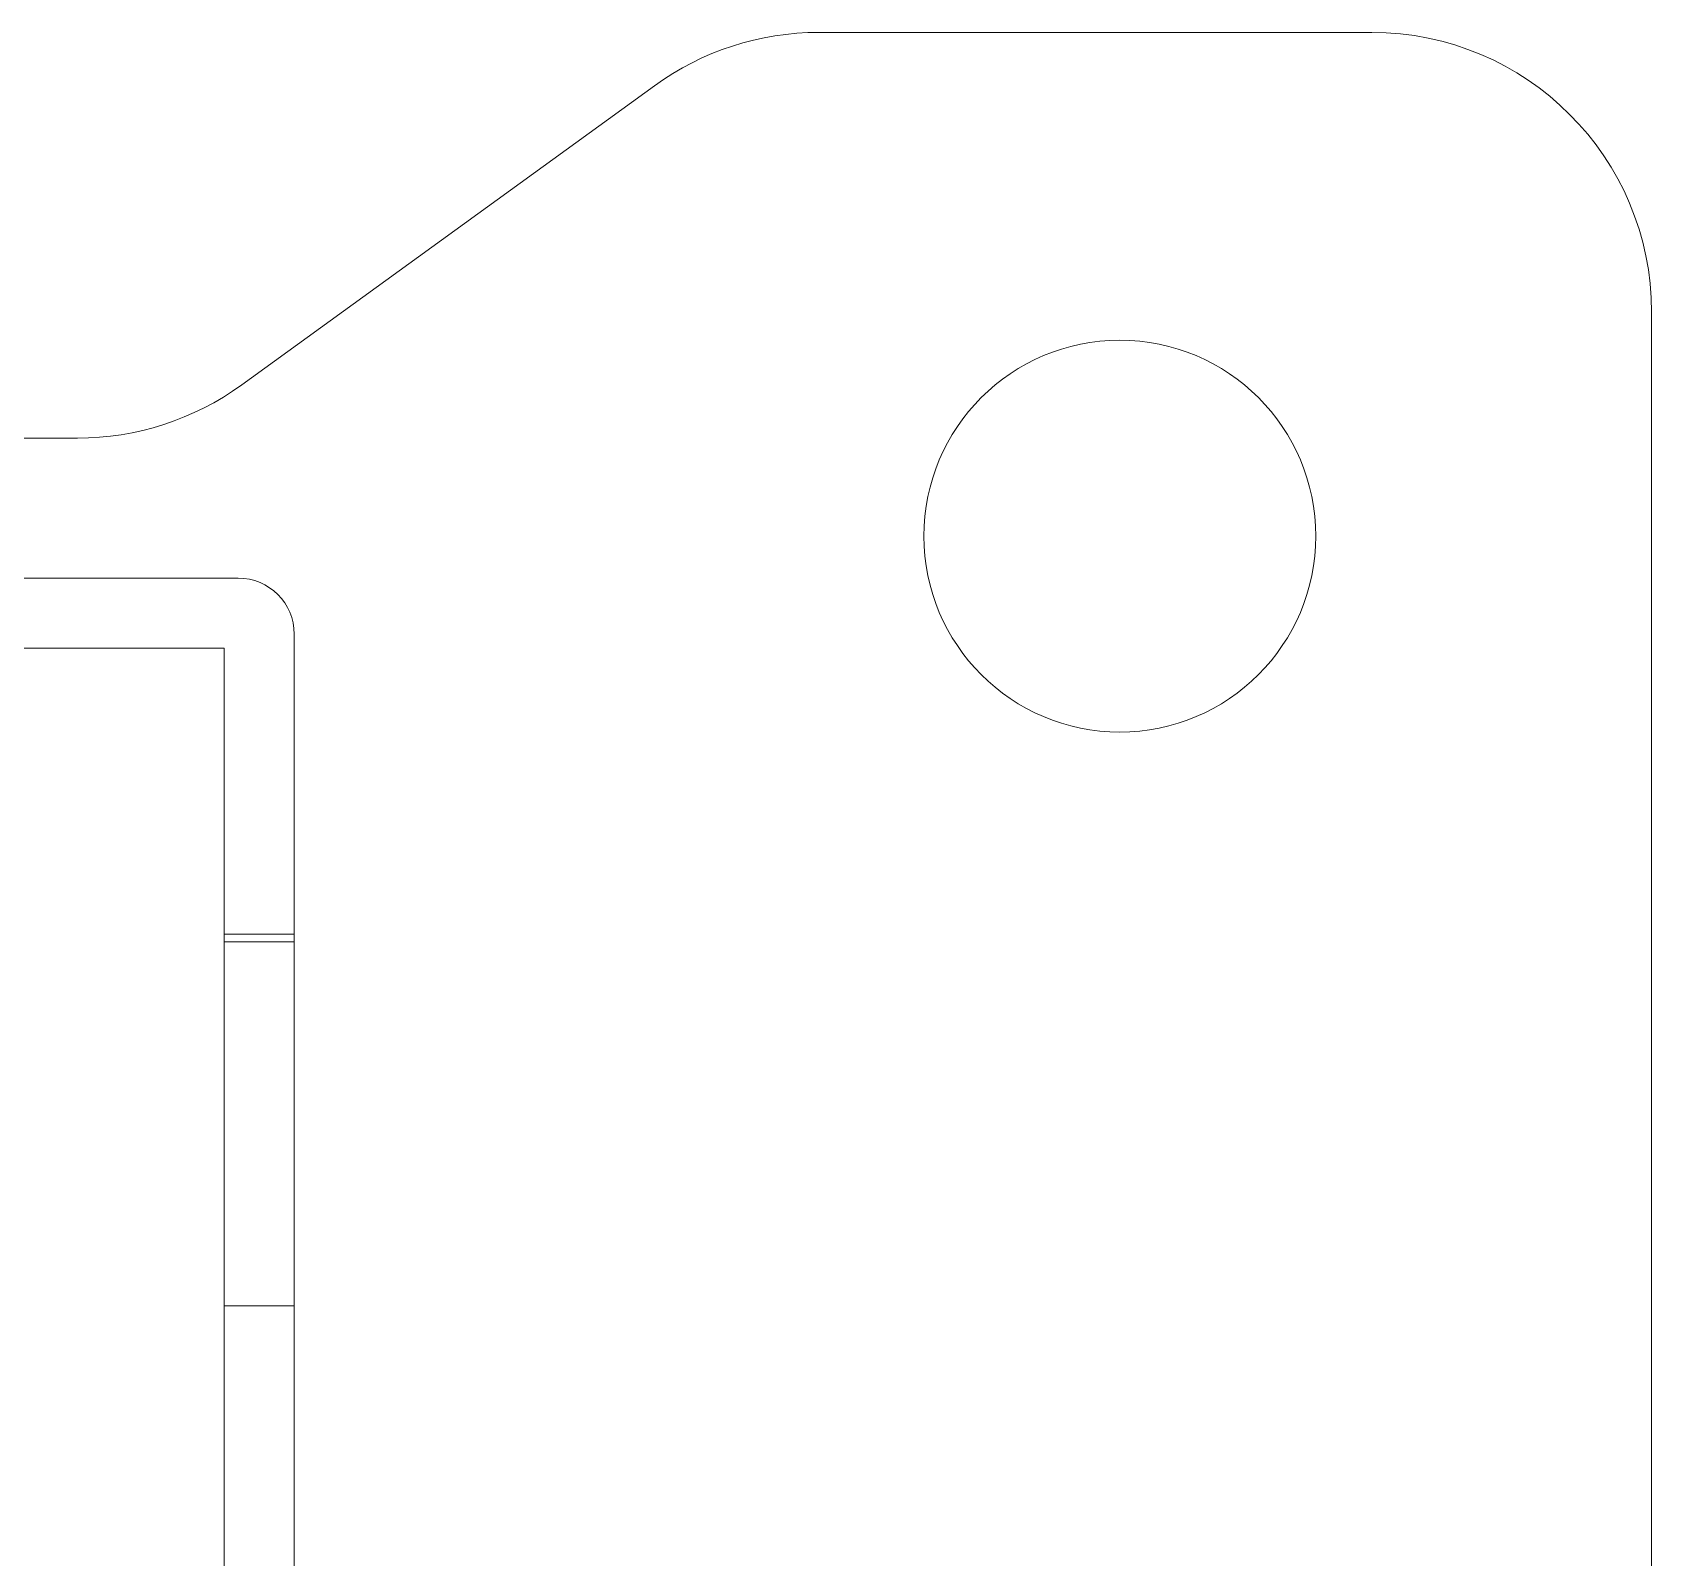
# Model space of a CAD drawing. Header units: millimetres. Extents: x -315 to 932, y -136 to -27.
# Drawn here: x 874.1 to 932, y -81.8 to -27.3 of the extents above; entities that cross this region are included whole.
import ezdxf

# ---------------------------------------------------------------- set-up
doc = ezdxf.new("R2010")
doc.units = ezdxf.units.MM

msp = doc.modelspace()

# ---------------------------------------------------------------- linework, layer by layer
at = {"color": 7, "linetype": 'Continuous', "lineweight": 15}
for p, q in [((921.986, -27.289), (902.23, -27.289)), ((896.36, -29.193), (881.612, -39.885)), ((896.36, -29.193), (881.612, -39.885)), ((896.36, -29.193), (896.36, -29.193)), ((931.986, -126.289), (931.986, -37.289)), ((881.612, -39.885), (881.612, -39.885)), ((875.742, -41.789), (821.23, -41.789)), ((881.489, -46.789), (815.486, -46.789)), ((883.489, -59.511), (883.489, -48.789)), ((880.989, -49.289), (815.989, -49.289)), ((880.986, -114.289), (880.986, -49.289)), ((880.989, -59.511), (880.989, -49.289)), ((880.986, -58.789), (880.986, -60.289)), ((880.986, -59.789), (880.986, -58.789)), ((880.986, -58.789), (880.986, -60.289)), ((880.986, -59.789), (880.986, -58.789)), ((880.986, -58.789), (880.986, -60.289)), ((880.986, -59.789), (880.986, -58.789)), ((880.986, -58.789), (880.986, -60.289)), ((880.986, -59.789), (880.986, -58.789)), ((880.986, -58.789), (880.986, -60.289)), ((880.986, -59.789), (880.986, -58.789)), ((880.986, -58.789), (880.986, -60.289)), ((880.986, -59.789), (880.986, -58.789)), ((880.987, -58.789), (880.987, -60.289)), ((880.987, -59.789), (880.987, -58.789)), ((880.987, -58.789), (880.987, -60.289)), ((880.987, -59.789), (880.987, -58.789)), ((880.987, -58.789), (880.987, -60.289)), ((880.987, -59.789), (880.987, -58.789)), ((880.987, -58.789), (880.987, -60.289)), ((880.987, -59.789), (880.987, -58.789)), ((880.987, -58.789), (880.987, -60.289)), ((880.987, -59.789), (880.987, -58.789)), ((880.987, -58.789), (880.987, -60.289)), ((880.987, -59.789), (880.987, -58.789)), ((880.987, -58.789), (880.987, -60.289)), ((880.987, -59.789), (880.987, -58.789)), ((880.987, -58.789), (880.987, -60.289)), ((880.987, -59.789), (880.987, -58.789)), ((880.987, -58.789), (880.987, -60.289)), ((880.987, -59.789), (880.987, -58.789)), ((880.987, -58.789), (880.987, -60.289)), ((880.987, -59.789), (880.987, -58.789)), ((880.987, -58.789), (880.987, -60.289)), ((880.987, -59.789), (880.987, -58.789)), ((880.987, -58.789), (880.987, -60.289)), ((880.987, -59.789), (880.987, -58.789)), ((880.987, -58.789), (880.987, -60.289)), ((880.987, -59.789), (880.987, -58.789)), ((880.987, -58.789), (880.987, -60.289)), ((880.987, -59.789), (880.987, -58.789)), ((880.987, -58.789), (880.987, -60.289)), ((880.987, -59.789), (880.987, -58.789)), ((880.987, -58.789), (880.987, -60.289)), ((880.987, -59.789), (880.987, -58.789)), ((880.988, -58.789), (880.988, -60.289)), ((880.988, -59.789), (880.988, -58.789)), ((880.988, -58.789), (880.988, -60.289)), ((880.988, -59.789), (880.988, -58.789)), ((880.988, -58.789), (880.988, -60.289)), ((880.988, -59.789), (880.988, -58.789)), ((880.988, -58.789), (880.988, -60.289)), ((880.988, -59.789), (880.988, -58.789)), ((880.988, -58.789), (880.988, -60.289)), ((880.988, -59.789), (880.988, -58.789)), ((880.988, -58.789), (880.988, -60.289)), ((880.988, -59.789), (880.988, -58.789)), ((880.988, -58.789), (880.988, -60.289)), ((880.988, -59.789), (880.988, -58.789)), ((880.988, -58.789), (880.988, -60.289)), ((880.988, -59.789), (880.988, -58.789)), ((880.988, -58.789), (880.988, -60.289)), ((880.988, -59.789), (880.988, -58.789)), ((880.988, -58.789), (880.988, -60.289)), ((880.988, -59.789), (880.988, -58.789)), ((880.988, -58.789), (880.988, -60.289)), ((880.988, -59.789), (880.988, -58.789)), ((880.988, -58.789), (880.988, -60.289)), ((880.988, -59.789), (880.988, -58.789)), ((880.988, -58.789), (880.988, -60.289)), ((880.988, -59.789), (880.988, -58.789)), ((880.988, -58.789), (880.988, -60.289)), ((880.988, -59.789), (880.988, -58.789)), ((880.988, -58.789), (880.988, -60.289)), ((880.988, -59.789), (880.988, -58.789)), ((880.988, -58.789), (880.988, -60.289)), ((880.988, -59.789), (880.988, -58.789)), ((880.989, -58.789), (880.989, -60.289)), ((880.989, -59.789), (880.989, -58.789)), ((880.989, -58.789), (880.989, -60.289)), ((880.989, -59.789), (880.989, -58.789)), ((880.989, -58.789), (880.989, -60.289)), ((880.989, -59.789), (880.989, -58.789)), ((880.989, -58.789), (880.989, -60.289)), ((880.989, -59.789), (880.989, -58.789)), ((880.989, -58.789), (880.989, -60.289)), ((880.989, -59.789), (880.989, -58.789)), ((880.989, -58.789), (880.989, -60.289)), ((880.989, -59.789), (880.989, -58.789)), ((880.989, -58.789), (880.989, -60.289)), ((880.989, -59.789), (880.989, -58.789)), ((880.989, -58.789), (880.989, -60.289)), ((880.989, -59.789), (880.989, -58.789)), ((880.989, -58.789), (880.989, -60.289)), ((880.989, -59.789), (880.989, -58.789)), ((880.989, -58.789), (880.989, -60.289)), ((880.989, -59.789), (880.989, -58.789)), ((880.989, -58.789), (880.989, -60.289)), ((880.989, -59.789), (880.989, -58.789)), ((880.989, -58.789), (880.989, -60.289)), ((880.989, -59.789), (880.989, -58.789)), ((880.989, -58.789), (880.989, -60.289)), ((880.989, -59.789), (880.989, -58.789)), ((880.989, -58.789), (880.989, -60.289)), ((880.989, -59.789), (880.989, -58.789)), ((880.989, -58.789), (880.989, -60.289)), ((880.989, -59.789), (880.989, -58.789)), ((880.989, -59.511), (883.489, -59.511)), ((880.989, -59.789), (880.989, -59.511)), ((883.489, -59.511), (883.489, -59.789)), ((880.986, -72.789), (880.986, -59.789)), ((880.986, -72.789), (880.986, -59.789)), ((880.986, -72.789), (880.986, -59.789)), ((880.986, -72.789), (880.986, -59.789)), ((880.986, -72.789), (880.986, -59.789)), ((880.986, -72.789), (880.986, -59.789)), ((880.986, -72.789), (880.986, -59.789)), ((880.986, -59.789), (880.986, -59.789)), ((880.986, -59.789), (880.986, -59.789)), ((880.986, -59.789), (880.986, -59.789)), ((880.986, -59.789), (880.986, -59.789)), ((880.986, -59.789), (880.986, -59.789)), ((880.986, -59.789), (880.986, -59.789)), ((880.987, -72.789), (880.987, -59.789)), ((880.987, -72.789), (880.987, -59.789)), ((880.987, -72.789), (880.987, -59.789)), ((880.987, -72.789), (880.987, -59.789)), ((880.987, -72.789), (880.987, -59.789)), ((880.987, -72.789), (880.987, -59.789)), ((880.987, -72.789), (880.987, -59.789)), ((880.987, -72.789), (880.987, -59.789)), ((880.987, -72.789), (880.987, -59.789)), ((880.987, -72.789), (880.987, -59.789)), ((880.987, -72.789), (880.987, -59.789)), ((880.987, -72.789), (880.987, -59.789)), ((880.987, -72.789), (880.987, -59.789)), ((880.987, -72.789), (880.987, -59.789)), ((880.987, -72.789), (880.987, -59.789)), ((880.987, -72.789), (880.987, -59.789)), ((880.987, -59.789), (880.987, -59.789)), ((880.987, -59.789), (880.987, -59.789)), ((880.987, -59.789), (880.987, -59.789)), ((880.987, -59.789), (880.987, -59.789)), ((880.987, -59.789), (880.987, -59.789)), ((880.987, -59.789), (880.987, -59.789)), ((880.987, -59.789), (880.987, -59.789)), ((880.987, -59.789), (880.987, -59.789)), ((880.987, -59.789), (880.987, -59.789)), ((880.987, -59.789), (880.987, -59.789)), ((880.987, -59.789), (880.987, -59.789)), ((880.987, -59.789), (880.987, -59.789)), ((880.987, -59.789), (880.987, -59.789)), ((880.987, -59.789), (880.987, -59.789)), ((880.987, -59.789), (880.987, -59.789)), ((880.987, -59.789), (880.987, -59.789)), ((880.988, -72.789), (880.988, -59.789)), ((880.988, -72.789), (880.988, -59.789)), ((880.988, -72.789), (880.988, -59.789)), ((880.988, -72.789), (880.988, -59.789)), ((880.988, -72.789), (880.988, -59.789)), ((880.988, -72.789), (880.988, -59.789)), ((880.988, -72.789), (880.988, -59.789)), ((880.988, -72.789), (880.988, -59.789)), ((880.988, -72.789), (880.988, -59.789)), ((880.988, -72.789), (880.988, -59.789)), ((880.988, -72.789), (880.988, -59.789)), ((880.988, -72.789), (880.988, -59.789)), ((880.988, -72.789), (880.988, -59.789)), ((880.988, -72.789), (880.988, -59.789)), ((880.988, -72.789), (880.988, -59.789)), ((880.988, -72.789), (880.988, -59.789)), ((880.988, -59.789), (880.988, -59.789)), ((880.988, -59.789), (880.988, -59.789)), ((880.988, -59.789), (880.988, -59.789)), ((880.988, -59.789), (880.988, -59.789)), ((880.988, -59.789), (880.988, -59.789)), ((880.988, -59.789), (880.988, -59.789)), ((880.988, -59.789), (880.988, -59.789)), ((880.988, -59.789), (880.988, -59.789)), ((880.988, -59.789), (880.988, -59.789)), ((880.988, -59.789), (880.988, -59.789)), ((880.988, -59.789), (880.988, -59.789)), ((880.988, -59.789), (880.988, -59.789)), ((880.988, -59.789), (880.988, -59.789)), ((880.988, -59.789), (880.988, -59.789)), ((880.988, -59.789), (880.988, -59.789)), ((880.988, -59.789), (880.988, -59.789)), ((880.989, -59.789), (883.489, -59.789)), ((880.989, -72.789), (880.989, -59.789)), ((880.989, -72.789), (880.989, -59.789)), ((880.989, -72.789), (880.989, -59.789)), ((880.989, -72.789), (880.989, -59.789)), ((880.989, -72.789), (880.989, -59.789)), ((880.989, -72.789), (880.989, -59.789)), ((880.989, -72.789), (880.989, -59.789)), ((880.989, -72.789), (880.989, -59.789)), ((880.989, -72.789), (880.989, -59.789)), ((880.989, -72.789), (880.989, -59.789)), ((880.989, -72.789), (880.989, -59.789)), ((880.989, -72.789), (880.989, -59.789)), ((880.989, -72.789), (880.989, -59.789)), ((880.989, -72.789), (880.989, -59.789)), ((880.989, -72.789), (880.989, -59.789)), ((880.989, -59.789), (880.989, -59.789)), ((880.989, -59.789), (880.989, -59.789)), ((880.989, -59.789), (880.989, -59.789)), ((880.989, -59.789), (880.989, -59.789)), ((880.989, -59.789), (880.989, -59.789)), ((880.989, -59.789), (880.989, -59.789)), ((880.989, -59.789), (880.989, -59.789)), ((880.989, -59.789), (880.989, -59.789)), ((880.989, -59.789), (880.989, -59.789)), ((880.989, -59.789), (880.989, -59.789)), ((880.989, -59.789), (880.989, -59.789)), ((880.989, -59.789), (880.989, -59.789)), ((880.989, -59.789), (880.989, -59.789)), ((880.989, -59.789), (880.989, -59.789)), ((880.989, -59.789), (880.989, -59.789)), ((883.489, -59.789), (883.489, -72.789)), ((880.986, -60.789), (880.986, -65.789)), ((880.986, -60.789), (880.986, -60.789)), ((880.986, -60.789), (880.986, -65.789)), ((880.986, -60.789), (880.986, -60.789)), ((880.986, -60.789), (880.986, -65.789)), ((880.986, -60.789), (880.986, -60.789)), ((880.986, -60.789), (880.986, -65.789)), ((880.986, -60.789), (880.986, -60.789)), ((880.986, -60.789), (880.986, -65.789)), ((880.986, -60.789), (880.986, -60.789)), ((880.986, -60.789), (880.986, -65.789)), ((880.986, -60.789), (880.986, -60.789)), ((880.987, -60.789), (880.987, -65.789)), ((880.987, -60.789), (880.987, -60.789)), ((880.987, -60.789), (880.987, -65.789)), ((880.987, -60.789), (880.987, -60.789)), ((880.987, -60.789), (880.987, -65.789)), ((880.987, -60.789), (880.987, -60.789)), ((880.987, -60.789), (880.987, -65.789)), ((880.987, -60.789), (880.987, -60.789)), ((880.987, -60.789), (880.987, -65.789)), ((880.987, -60.789), (880.987, -60.789)), ((880.987, -60.789), (880.987, -65.789)), ((880.987, -60.789), (880.987, -60.789)), ((880.987, -60.789), (880.987, -65.789)), ((880.987, -60.789), (880.987, -60.789)), ((880.987, -60.789), (880.987, -65.789)), ((880.987, -60.789), (880.987, -60.789)), ((880.987, -60.789), (880.987, -65.789)), ((880.987, -60.789), (880.987, -60.789)), ((880.987, -60.789), (880.987, -65.789)), ((880.987, -60.789), (880.987, -60.789)), ((880.987, -60.789), (880.987, -65.789)), ((880.987, -60.789), (880.987, -60.789)), ((880.987, -60.789), (880.987, -65.789)), ((880.987, -60.789), (880.987, -60.789)), ((880.987, -60.789), (880.987, -65.789)), ((880.987, -60.789), (880.987, -60.789)), ((880.987, -60.789), (880.987, -65.789)), ((880.987, -60.789), (880.987, -60.789)), ((880.987, -60.789), (880.987, -65.789)), ((880.987, -60.789), (880.987, -60.789)), ((880.987, -60.789), (880.987, -65.789)), ((880.987, -60.789), (880.987, -60.789)), ((880.988, -60.789), (880.988, -65.789)), ((880.988, -60.789), (880.988, -60.789)), ((880.988, -60.789), (880.988, -65.789)), ((880.988, -60.789), (880.988, -60.789)), ((880.988, -60.789), (880.988, -65.789)), ((880.988, -60.789), (880.988, -60.789)), ((880.988, -60.789), (880.988, -65.789)), ((880.988, -60.789), (880.988, -60.789)), ((880.988, -60.789), (880.988, -65.789)), ((880.988, -60.789), (880.988, -60.789)), ((880.988, -60.789), (880.988, -65.789)), ((880.988, -60.789), (880.988, -60.789)), ((880.988, -60.789), (880.988, -65.789)), ((880.988, -60.789), (880.988, -60.789)), ((880.988, -60.789), (880.988, -65.789)), ((880.988, -60.789), (880.988, -60.789)), ((880.988, -60.789), (880.988, -65.789)), ((880.988, -60.789), (880.988, -60.789)), ((880.988, -60.789), (880.988, -65.789)), ((880.988, -60.789), (880.988, -60.789)), ((880.988, -60.789), (880.988, -65.789)), ((880.988, -60.789), (880.988, -60.789)), ((880.988, -60.789), (880.988, -65.789)), ((880.988, -60.789), (880.988, -60.789)), ((880.988, -60.789), (880.988, -65.789)), ((880.988, -60.789), (880.988, -60.789)), ((880.988, -60.789), (880.988, -65.789)), ((880.988, -60.789), (880.988, -60.789)), ((880.988, -60.789), (880.988, -65.789)), ((880.988, -60.789), (880.988, -60.789)), ((880.988, -60.789), (880.988, -65.789)), ((880.988, -60.789), (880.988, -60.789)), ((880.989, -60.789), (880.989, -65.789)), ((880.989, -60.789), (880.989, -60.789)), ((880.989, -60.789), (880.989, -65.789)), ((880.989, -60.789), (880.989, -60.789)), ((880.989, -60.789), (880.989, -65.789)), ((880.989, -60.789), (880.989, -60.789)), ((880.989, -60.789), (880.989, -65.789)), ((880.989, -60.789), (880.989, -60.789)), ((880.989, -60.789), (880.989, -65.789)), ((880.989, -60.789), (880.989, -60.789)), ((880.989, -60.789), (880.989, -65.789)), ((880.989, -60.789), (880.989, -60.789)), ((880.989, -60.789), (880.989, -65.789)), ((880.989, -60.789), (880.989, -60.789)), ((880.989, -60.789), (880.989, -65.789)), ((880.989, -60.789), (880.989, -60.789)), ((880.989, -60.789), (880.989, -65.789)), ((880.989, -60.789), (880.989, -60.789)), ((880.989, -60.789), (880.989, -65.789)), ((880.989, -60.789), (880.989, -60.789)), ((880.989, -60.789), (880.989, -65.789)), ((880.989, -60.789), (880.989, -60.789)), ((880.989, -60.789), (880.989, -65.789)), ((880.989, -60.789), (880.989, -60.789)), ((880.989, -60.789), (880.989, -65.789)), ((880.989, -60.789), (880.989, -60.789)), ((880.989, -60.789), (880.989, -65.789)), ((880.989, -60.789), (880.989, -60.789)), ((880.989, -60.789), (880.989, -65.789)), ((880.989, -60.789), (880.989, -60.789)), ((880.986, -65.789), (880.986, -65.789)), ((880.986, -65.789), (880.986, -65.789)), ((880.986, -65.789), (880.986, -65.789)), ((880.986, -65.789), (880.986, -65.789)), ((880.986, -65.789), (880.986, -65.789)), ((880.986, -65.789), (880.986, -65.789)), ((880.987, -65.789), (880.987, -65.789)), ((880.987, -65.789), (880.987, -65.789)), ((880.987, -65.789), (880.987, -65.789)), ((880.987, -65.789), (880.987, -65.789)), ((880.987, -65.789), (880.987, -65.789)), ((880.987, -65.789), (880.987, -65.789)), ((880.987, -65.789), (880.987, -65.789)), ((880.987, -65.789), (880.987, -65.789)), ((880.987, -65.789), (880.987, -65.789)), ((880.987, -65.789), (880.987, -65.789)), ((880.987, -65.789), (880.987, -65.789)), ((880.987, -65.789), (880.987, -65.789)), ((880.987, -65.789), (880.987, -65.789)), ((880.987, -65.789), (880.987, -65.789)), ((880.987, -65.789), (880.987, -65.789)), ((880.987, -65.789), (880.987, -65.789)), ((880.988, -65.789), (880.988, -65.789)), ((880.988, -65.789), (880.988, -65.789)), ((880.988, -65.789), (880.988, -65.789)), ((880.988, -65.789), (880.988, -65.789)), ((880.988, -65.789), (880.988, -65.789)), ((880.988, -65.789), (880.988, -65.789)), ((880.988, -65.789), (880.988, -65.789)), ((880.988, -65.789), (880.988, -65.789)), ((880.988, -65.789), (880.988, -65.789)), ((880.988, -65.789), (880.988, -65.789)), ((880.988, -65.789), (880.988, -65.789)), ((880.988, -65.789), (880.988, -65.789)), ((880.988, -65.789), (880.988, -65.789)), ((880.988, -65.789), (880.988, -65.789)), ((880.988, -65.789), (880.988, -65.789)), ((880.988, -65.789), (880.988, -65.789)), ((880.989, -65.789), (880.989, -65.789)), ((880.989, -65.789), (880.989, -65.789)), ((880.989, -65.789), (880.989, -65.789)), ((880.989, -65.789), (880.989, -65.789)), ((880.989, -65.789), (880.989, -65.789)), ((880.989, -65.789), (880.989, -65.789)), ((880.989, -65.789), (880.989, -65.789)), ((880.989, -65.789), (880.989, -65.789)), ((880.989, -65.789), (880.989, -65.789)), ((880.989, -65.789), (880.989, -65.789)), ((880.989, -65.789), (880.989, -65.789)), ((880.989, -65.789), (880.989, -65.789)), ((880.989, -65.789), (880.989, -65.789)), ((880.989, -65.789), (880.989, -65.789)), ((880.989, -65.789), (880.989, -65.789)), ((880.986, -66.789), (880.986, -72.789)), ((880.986, -66.789), (880.986, -72.789)), ((880.986, -66.789), (880.986, -72.789)), ((880.986, -66.789), (880.986, -72.789)), ((880.986, -66.789), (880.986, -72.789)), ((880.986, -66.789), (880.986, -72.789)), ((880.987, -66.789), (880.987, -72.789)), ((880.987, -66.789), (880.987, -72.789)), ((880.987, -66.789), (880.987, -72.789)), ((880.987, -66.789), (880.987, -72.789)), ((880.987, -66.789), (880.987, -72.789)), ((880.987, -66.789), (880.987, -72.789)), ((880.987, -66.789), (880.987, -72.789)), ((880.987, -66.789), (880.987, -72.789)), ((880.987, -66.789), (880.987, -72.789)), ((880.987, -66.789), (880.987, -72.789)), ((880.987, -66.789), (880.987, -72.789)), ((880.987, -66.789), (880.987, -72.789)), ((880.987, -66.789), (880.987, -72.789)), ((880.987, -66.789), (880.987, -72.789)), ((880.987, -66.789), (880.987, -72.789)), ((880.987, -66.789), (880.987, -72.789)), ((880.988, -66.789), (880.988, -72.789)), ((880.988, -66.789), (880.988, -72.789)), ((880.988, -66.789), (880.988, -72.789)), ((880.988, -66.789), (880.988, -72.789)), ((880.988, -66.789), (880.988, -72.789)), ((880.988, -66.789), (880.988, -72.789)), ((880.988, -66.789), (880.988, -72.789)), ((880.988, -66.789), (880.988, -72.789)), ((880.988, -66.789), (880.988, -72.789)), ((880.988, -66.789), (880.988, -72.789)), ((880.988, -66.789), (880.988, -72.789)), ((880.988, -66.789), (880.988, -72.789)), ((880.988, -66.789), (880.988, -72.789)), ((880.988, -66.789), (880.988, -72.789)), ((880.988, -66.789), (880.988, -72.789)), ((880.988, -66.789), (880.988, -72.789)), ((880.989, -66.789), (880.989, -72.789)), ((880.989, -66.789), (880.989, -72.789)), ((880.989, -66.789), (880.989, -72.789)), ((880.989, -66.789), (880.989, -72.789)), ((880.989, -66.789), (880.989, -72.789)), ((880.989, -66.789), (880.989, -72.789)), ((880.989, -66.789), (880.989, -72.789)), ((880.989, -66.789), (880.989, -72.789)), ((880.989, -66.789), (880.989, -72.789)), ((880.989, -66.789), (880.989, -72.789)), ((880.989, -66.789), (880.989, -72.789)), ((880.989, -66.789), (880.989, -72.789)), ((880.989, -66.789), (880.989, -72.789)), ((880.989, -66.789), (880.989, -72.789)), ((880.989, -66.789), (880.989, -72.789)), ((880.986, -72.789), (880.986, -72.789)), ((880.986, -72.789), (880.986, -72.789)), ((880.986, -72.789), (880.986, -72.789)), ((880.986, -72.789), (880.986, -72.789)), ((880.986, -72.789), (880.986, -72.789)), ((880.986, -72.789), (880.986, -72.789)), ((880.987, -72.789), (880.986, -72.789)), ((880.987, -72.789), (880.987, -72.789)), ((880.987, -72.789), (880.987, -72.789)), ((880.987, -72.789), (880.987, -72.789)), ((880.987, -72.789), (880.987, -72.789)), ((880.987, -72.789), (880.987, -72.789)), ((880.987, -72.789), (880.987, -72.789)), ((880.987, -72.789), (880.987, -72.789)), ((880.987, -72.789), (880.987, -72.789)), ((880.987, -72.789), (880.987, -72.789)), ((880.987, -72.789), (880.987, -72.789)), ((880.987, -72.789), (880.987, -72.789)), ((880.987, -72.789), (880.987, -72.789)), ((880.987, -72.789), (880.987, -72.789)), ((880.987, -72.789), (880.987, -72.789)), ((880.987, -72.789), (880.987, -72.789)), ((880.988, -72.789), (880.987, -72.789)), ((880.988, -72.789), (880.988, -72.789)), ((880.988, -72.789), (880.988, -72.789)), ((880.988, -72.789), (880.988, -72.789)), ((880.988, -72.789), (880.988, -72.789)), ((880.988, -72.789), (880.988, -72.789)), ((880.988, -72.789), (880.988, -72.789)), ((880.988, -72.789), (880.988, -72.789)), ((880.988, -72.789), (880.988, -72.789)), ((880.988, -72.789), (880.988, -72.789)), ((880.988, -72.789), (880.988, -72.789)), ((880.988, -72.789), (880.988, -72.789)), ((880.988, -72.789), (880.988, -72.789)), ((880.988, -72.789), (880.988, -72.789)), ((880.988, -72.789), (880.988, -72.789)), ((880.988, -72.789), (880.988, -72.789)), ((880.989, -72.789), (880.988, -72.789)), ((880.989, -90.789), (880.989, -72.789)), ((883.489, -72.789), (880.989, -72.789)), ((880.989, -72.789), (880.989, -72.789)), ((880.989, -72.789), (880.989, -72.789)), ((880.989, -72.789), (880.989, -72.789)), ((880.989, -72.789), (880.989, -72.789)), ((880.989, -72.789), (880.989, -72.789)), ((880.989, -72.789), (880.989, -72.789)), ((880.989, -72.789), (880.989, -72.789)), ((880.989, -72.789), (880.989, -72.789)), ((880.989, -72.789), (880.989, -72.789)), ((880.989, -72.789), (880.989, -72.789)), ((880.989, -72.789), (880.989, -72.789)), ((880.989, -72.789), (880.989, -72.789)), ((880.989, -72.789), (880.989, -72.789)), ((880.989, -72.789), (880.989, -72.789)), ((883.489, -90.789), (883.489, -72.789))]:
    msp.add_line(p, q, dxfattribs=at)
at = {"color": 7, "linetype": 'Continuous', "lineweight": 15, "flags": 128}
for points in [[(880.986, -60.289), (880.986, -60.386), (880.986, -60.48), (880.986, -60.567), (880.986, -60.642), (880.986, -60.705), (880.986, -60.751), (880.986, -60.779), (880.986, -60.789)], [(880.986, -60.289), (880.986, -60.386), (880.986, -60.48), (880.986, -60.567), (880.986, -60.642), (880.986, -60.705), (880.986, -60.751), (880.986, -60.779), (880.986, -60.789)], [(880.986, -60.289), (880.986, -60.386), (880.986, -60.48), (880.986, -60.567), (880.986, -60.642), (880.986, -60.705), (880.986, -60.751), (880.986, -60.779), (880.986, -60.789)], [(880.986, -60.289), (880.986, -60.386), (880.986, -60.48), (880.986, -60.567), (880.986, -60.642), (880.986, -60.705), (880.986, -60.751), (880.986, -60.779), (880.986, -60.789)], [(880.986, -60.289), (880.986, -60.386), (880.986, -60.48), (880.986, -60.567), (880.986, -60.642), (880.986, -60.705), (880.986, -60.751), (880.986, -60.779), (880.986, -60.789)], [(880.986, -60.289), (880.986, -60.386), (880.986, -60.48), (880.986, -60.567), (880.986, -60.642), (880.986, -60.705), (880.986, -60.751), (880.986, -60.779), (880.986, -60.789)], [(880.987, -60.289), (880.987, -60.386), (880.987, -60.48), (880.987, -60.567), (880.987, -60.642), (880.987, -60.705), (880.987, -60.751), (880.987, -60.779), (880.987, -60.789)], [(880.987, -60.289), (880.987, -60.386), (880.987, -60.48), (880.987, -60.567), (880.987, -60.642), (880.987, -60.705), (880.987, -60.751), (880.987, -60.779), (880.987, -60.789)], [(880.987, -60.289), (880.987, -60.386), (880.987, -60.48), (880.987, -60.567), (880.987, -60.642), (880.987, -60.705), (880.987, -60.751), (880.987, -60.779), (880.987, -60.789)], [(880.987, -60.289), (880.987, -60.386), (880.987, -60.48), (880.987, -60.567), (880.987, -60.642), (880.987, -60.705), (880.987, -60.751), (880.987, -60.779), (880.987, -60.789)], [(880.987, -60.289), (880.987, -60.386), (880.987, -60.48), (880.987, -60.567), (880.987, -60.642), (880.987, -60.705), (880.987, -60.751), (880.987, -60.779), (880.987, -60.789)], [(880.987, -60.289), (880.987, -60.386), (880.987, -60.48), (880.987, -60.567), (880.987, -60.642), (880.987, -60.705), (880.987, -60.751), (880.987, -60.779), (880.987, -60.789)], [(880.987, -60.289), (880.987, -60.386), (880.987, -60.48), (880.987, -60.567), (880.987, -60.642), (880.987, -60.705), (880.987, -60.751), (880.987, -60.779), (880.987, -60.789)], [(880.987, -60.289), (880.987, -60.386), (880.987, -60.48), (880.987, -60.567), (880.987, -60.642), (880.987, -60.705), (880.987, -60.751), (880.987, -60.779), (880.987, -60.789)], [(880.987, -60.289), (880.987, -60.386), (880.987, -60.48), (880.987, -60.567), (880.987, -60.642), (880.987, -60.705), (880.987, -60.751), (880.987, -60.779), (880.987, -60.789)], [(880.987, -60.289), (880.987, -60.386), (880.987, -60.48), (880.987, -60.567), (880.987, -60.642), (880.987, -60.705), (880.987, -60.751), (880.987, -60.779), (880.987, -60.789)], [(880.987, -60.289), (880.987, -60.386), (880.987, -60.48), (880.987, -60.567), (880.987, -60.642), (880.987, -60.705), (880.987, -60.751), (880.987, -60.779), (880.987, -60.789)], [(880.987, -60.289), (880.987, -60.386), (880.987, -60.48), (880.987, -60.567), (880.987, -60.642), (880.987, -60.705), (880.987, -60.751), (880.987, -60.779), (880.987, -60.789)], [(880.987, -60.289), (880.987, -60.386), (880.987, -60.48), (880.987, -60.567), (880.987, -60.642), (880.987, -60.705), (880.987, -60.751), (880.987, -60.779), (880.987, -60.789)], [(880.987, -60.289), (880.987, -60.386), (880.987, -60.48), (880.987, -60.567), (880.987, -60.642), (880.987, -60.705), (880.987, -60.751), (880.987, -60.779), (880.987, -60.789)], [(880.987, -60.289), (880.987, -60.386), (880.987, -60.48), (880.987, -60.567), (880.987, -60.642), (880.987, -60.705), (880.987, -60.751), (880.987, -60.779), (880.987, -60.789)], [(880.987, -60.289), (880.987, -60.386), (880.987, -60.48), (880.987, -60.567), (880.987, -60.642), (880.987, -60.705), (880.987, -60.751), (880.987, -60.779), (880.987, -60.789)], [(880.988, -60.289), (880.988, -60.386), (880.988, -60.48), (880.988, -60.567), (880.988, -60.642), (880.988, -60.705), (880.988, -60.751), (880.988, -60.779), (880.988, -60.789)], [(880.988, -60.289), (880.988, -60.386), (880.988, -60.48), (880.988, -60.567), (880.988, -60.642), (880.988, -60.705), (880.988, -60.751), (880.988, -60.779), (880.988, -60.789)], [(880.988, -60.289), (880.988, -60.386), (880.988, -60.48), (880.988, -60.567), (880.988, -60.642), (880.988, -60.705), (880.988, -60.751), (880.988, -60.779), (880.988, -60.789)], [(880.988, -60.289), (880.988, -60.386), (880.988, -60.48), (880.988, -60.567), (880.988, -60.642), (880.988, -60.705), (880.988, -60.751), (880.988, -60.779), (880.988, -60.789)], [(880.988, -60.289), (880.988, -60.386), (880.988, -60.48), (880.988, -60.567), (880.988, -60.642), (880.988, -60.705), (880.988, -60.751), (880.988, -60.779), (880.988, -60.789)], [(880.988, -60.289), (880.988, -60.386), (880.988, -60.48), (880.988, -60.567), (880.988, -60.642), (880.988, -60.705), (880.988, -60.751), (880.988, -60.779), (880.988, -60.789)], [(880.988, -60.289), (880.988, -60.386), (880.988, -60.48), (880.988, -60.567), (880.988, -60.642), (880.988, -60.705), (880.988, -60.751), (880.988, -60.779), (880.988, -60.789)], [(880.988, -60.289), (880.988, -60.386), (880.988, -60.48), (880.988, -60.567), (880.988, -60.642), (880.988, -60.705), (880.988, -60.751), (880.988, -60.779), (880.988, -60.789)], [(880.988, -60.289), (880.988, -60.386), (880.988, -60.48), (880.988, -60.567), (880.988, -60.642), (880.988, -60.705), (880.988, -60.751), (880.988, -60.779), (880.988, -60.789)], [(880.988, -60.289), (880.988, -60.386), (880.988, -60.48), (880.988, -60.567), (880.988, -60.642), (880.988, -60.705), (880.988, -60.751), (880.988, -60.779), (880.988, -60.789)], [(880.988, -60.289), (880.988, -60.386), (880.988, -60.48), (880.988, -60.567), (880.988, -60.642), (880.988, -60.705), (880.988, -60.751), (880.988, -60.779), (880.988, -60.789)], [(880.988, -60.289), (880.988, -60.386), (880.988, -60.48), (880.988, -60.567), (880.988, -60.642), (880.988, -60.705), (880.988, -60.751), (880.988, -60.779), (880.988, -60.789)], [(880.988, -60.289), (880.988, -60.386), (880.988, -60.48), (880.988, -60.567), (880.988, -60.642), (880.988, -60.705), (880.988, -60.751), (880.988, -60.779), (880.988, -60.789)], [(880.988, -60.289), (880.988, -60.386), (880.988, -60.48), (880.988, -60.567), (880.988, -60.642), (880.988, -60.705), (880.988, -60.751), (880.988, -60.779), (880.988, -60.789)], [(880.988, -60.289), (880.988, -60.386), (880.988, -60.48), (880.988, -60.567), (880.988, -60.642), (880.988, -60.705), (880.988, -60.751), (880.988, -60.779), (880.988, -60.789)], [(880.988, -60.289), (880.988, -60.386), (880.988, -60.48), (880.988, -60.567), (880.988, -60.642), (880.988, -60.705), (880.988, -60.751), (880.988, -60.779), (880.988, -60.789)], [(880.989, -60.289), (880.989, -60.386), (880.989, -60.48), (880.989, -60.567), (880.989, -60.642), (880.989, -60.705), (880.989, -60.751), (880.989, -60.779), (880.989, -60.789)], [(880.989, -60.289), (880.989, -60.386), (880.989, -60.48), (880.989, -60.567), (880.989, -60.642), (880.989, -60.705), (880.989, -60.751), (880.989, -60.779), (880.989, -60.789)], [(880.989, -60.289), (880.989, -60.386), (880.989, -60.48), (880.989, -60.567), (880.989, -60.642), (880.989, -60.705), (880.989, -60.751), (880.989, -60.779), (880.989, -60.789)], [(880.989, -60.289), (880.989, -60.386), (880.989, -60.48), (880.989, -60.567), (880.989, -60.642), (880.989, -60.705), (880.989, -60.751), (880.989, -60.779), (880.989, -60.789)], [(880.989, -60.289), (880.989, -60.386), (880.989, -60.48), (880.989, -60.567), (880.989, -60.642), (880.989, -60.705), (880.989, -60.751), (880.989, -60.779), (880.989, -60.789)], [(880.989, -60.289), (880.989, -60.386), (880.989, -60.48), (880.989, -60.567), (880.989, -60.642), (880.989, -60.705), (880.989, -60.751), (880.989, -60.779), (880.989, -60.789)], [(880.989, -60.289), (880.989, -60.386), (880.989, -60.48), (880.989, -60.567), (880.989, -60.642), (880.989, -60.705), (880.989, -60.751), (880.989, -60.779), (880.989, -60.789)], [(880.989, -60.289), (880.989, -60.386), (880.989, -60.48), (880.989, -60.567), (880.989, -60.642), (880.989, -60.705), (880.989, -60.751), (880.989, -60.779), (880.989, -60.789)], [(880.989, -60.289), (880.989, -60.386), (880.989, -60.48), (880.989, -60.567), (880.989, -60.642), (880.989, -60.705), (880.989, -60.751), (880.989, -60.779), (880.989, -60.789)], [(880.989, -60.289), (880.989, -60.386), (880.989, -60.48), (880.989, -60.567), (880.989, -60.642), (880.989, -60.705), (880.989, -60.751), (880.989, -60.779), (880.989, -60.789)], [(880.989, -60.289), (880.989, -60.386), (880.989, -60.48), (880.989, -60.567), (880.989, -60.642), (880.989, -60.705), (880.989, -60.751), (880.989, -60.779), (880.989, -60.789)], [(880.989, -60.289), (880.989, -60.386), (880.989, -60.48), (880.989, -60.567), (880.989, -60.642), (880.989, -60.705), (880.989, -60.751), (880.989, -60.779), (880.989, -60.789)], [(880.989, -60.289), (880.989, -60.386), (880.989, -60.48), (880.989, -60.567), (880.989, -60.642), (880.989, -60.705), (880.989, -60.751), (880.989, -60.779), (880.989, -60.789)], [(880.989, -60.289), (880.989, -60.386), (880.989, -60.48), (880.989, -60.567), (880.989, -60.642), (880.989, -60.705), (880.989, -60.751), (880.989, -60.779), (880.989, -60.789)], [(880.989, -60.289), (880.989, -60.386), (880.989, -60.48), (880.989, -60.567), (880.989, -60.642), (880.989, -60.705), (880.989, -60.751), (880.989, -60.779), (880.989, -60.789)], [(880.986, -65.789), (880.986, -65.808), (880.986, -65.865), (880.986, -65.957), (880.986, -66.082), (880.986, -66.233), (880.986, -66.406), (880.986, -66.594), (880.986, -66.789)], [(880.986, -65.789), (880.986, -65.808), (880.986, -65.865), (880.986, -65.957), (880.986, -66.082), (880.986, -66.233), (880.986, -66.406), (880.986, -66.594), (880.986, -66.789)], [(880.986, -65.789), (880.986, -65.808), (880.986, -65.865), (880.986, -65.957), (880.986, -66.082), (880.986, -66.233), (880.986, -66.406), (880.986, -66.594), (880.986, -66.789)], [(880.986, -65.789), (880.986, -65.808), (880.986, -65.865), (880.986, -65.957), (880.986, -66.082), (880.986, -66.233), (880.986, -66.406), (880.986, -66.594), (880.986, -66.789)], [(880.986, -65.789), (880.986, -65.808), (880.986, -65.865), (880.986, -65.957), (880.986, -66.082), (880.986, -66.233), (880.986, -66.406), (880.986, -66.594), (880.986, -66.789)], [(880.986, -65.789), (880.986, -65.808), (880.986, -65.865), (880.986, -65.957), (880.986, -66.082), (880.986, -66.233), (880.986, -66.406), (880.986, -66.594), (880.986, -66.789)], [(880.987, -65.789), (880.987, -65.808), (880.987, -65.865), (880.987, -65.957), (880.987, -66.082), (880.987, -66.233), (880.987, -66.406), (880.987, -66.594), (880.987, -66.789)], [(880.987, -65.789), (880.987, -65.808), (880.987, -65.865), (880.987, -65.957), (880.987, -66.082), (880.987, -66.233), (880.987, -66.406), (880.987, -66.594), (880.987, -66.789)], [(880.987, -65.789), (880.987, -65.808), (880.987, -65.865), (880.987, -65.957), (880.987, -66.082), (880.987, -66.233), (880.987, -66.406), (880.987, -66.594), (880.987, -66.789)], [(880.987, -65.789), (880.987, -65.808), (880.987, -65.865), (880.987, -65.957), (880.987, -66.082), (880.987, -66.233), (880.987, -66.406), (880.987, -66.594), (880.987, -66.789)], [(880.987, -65.789), (880.987, -65.808), (880.987, -65.865), (880.987, -65.957), (880.987, -66.082), (880.987, -66.233), (880.987, -66.406), (880.987, -66.594), (880.987, -66.789)], [(880.987, -65.789), (880.987, -65.808), (880.987, -65.865), (880.987, -65.957), (880.987, -66.082), (880.987, -66.233), (880.987, -66.406), (880.987, -66.594), (880.987, -66.789)], [(880.987, -65.789), (880.987, -65.808), (880.987, -65.865), (880.987, -65.957), (880.987, -66.082), (880.987, -66.233), (880.987, -66.406), (880.987, -66.594), (880.987, -66.789)], [(880.987, -65.789), (880.987, -65.808), (880.987, -65.865), (880.987, -65.957), (880.987, -66.082), (880.987, -66.233), (880.987, -66.406), (880.987, -66.594), (880.987, -66.789)], [(880.987, -65.789), (880.987, -65.808), (880.987, -65.865), (880.987, -65.957), (880.987, -66.082), (880.987, -66.233), (880.987, -66.406), (880.987, -66.594), (880.987, -66.789)], [(880.987, -65.789), (880.987, -65.808), (880.987, -65.865), (880.987, -65.957), (880.987, -66.082), (880.987, -66.233), (880.987, -66.406), (880.987, -66.594), (880.987, -66.789)], [(880.987, -65.789), (880.987, -65.808), (880.987, -65.865), (880.987, -65.957), (880.987, -66.082), (880.987, -66.233), (880.987, -66.406), (880.987, -66.594), (880.987, -66.789)], [(880.987, -65.789), (880.987, -65.808), (880.987, -65.865), (880.987, -65.957), (880.987, -66.082), (880.987, -66.233), (880.987, -66.406), (880.987, -66.594), (880.987, -66.789)], [(880.987, -65.789), (880.987, -65.808), (880.987, -65.865), (880.987, -65.957), (880.987, -66.082), (880.987, -66.233), (880.987, -66.406), (880.987, -66.594), (880.987, -66.789)], [(880.987, -65.789), (880.987, -65.808), (880.987, -65.865), (880.987, -65.957), (880.987, -66.082), (880.987, -66.233), (880.987, -66.406), (880.987, -66.594), (880.987, -66.789)], [(880.987, -65.789), (880.987, -65.808), (880.987, -65.865), (880.987, -65.957), (880.987, -66.082), (880.987, -66.233), (880.987, -66.406), (880.987, -66.594), (880.987, -66.789)], [(880.987, -65.789), (880.987, -65.808), (880.987, -65.865), (880.987, -65.957), (880.987, -66.082), (880.987, -66.233), (880.987, -66.406), (880.987, -66.594), (880.987, -66.789)], [(880.988, -65.789), (880.988, -65.808), (880.988, -65.865), (880.988, -65.957), (880.988, -66.082), (880.988, -66.233), (880.988, -66.406), (880.988, -66.594), (880.988, -66.789)], [(880.988, -65.789), (880.988, -65.808), (880.988, -65.865), (880.988, -65.957), (880.988, -66.082), (880.988, -66.233), (880.988, -66.406), (880.988, -66.594), (880.988, -66.789)], [(880.988, -65.789), (880.988, -65.808), (880.988, -65.865), (880.988, -65.957), (880.988, -66.082), (880.988, -66.233), (880.988, -66.406), (880.988, -66.594), (880.988, -66.789)], [(880.988, -65.789), (880.988, -65.808), (880.988, -65.865), (880.988, -65.957), (880.988, -66.082), (880.988, -66.233), (880.988, -66.406), (880.988, -66.594), (880.988, -66.789)], [(880.988, -65.789), (880.988, -65.808), (880.988, -65.865), (880.988, -65.957), (880.988, -66.082), (880.988, -66.233), (880.988, -66.406), (880.988, -66.594), (880.988, -66.789)], [(880.988, -65.789), (880.988, -65.808), (880.988, -65.865), (880.988, -65.957), (880.988, -66.082), (880.988, -66.233), (880.988, -66.406), (880.988, -66.594), (880.988, -66.789)], [(880.988, -65.789), (880.988, -65.808), (880.988, -65.865), (880.988, -65.957), (880.988, -66.082), (880.988, -66.233), (880.988, -66.406), (880.988, -66.594), (880.988, -66.789)], [(880.988, -65.789), (880.988, -65.808), (880.988, -65.865), (880.988, -65.957), (880.988, -66.082), (880.988, -66.233), (880.988, -66.406), (880.988, -66.594), (880.988, -66.789)], [(880.988, -65.789), (880.988, -65.808), (880.988, -65.865), (880.988, -65.957), (880.988, -66.082), (880.988, -66.233), (880.988, -66.406), (880.988, -66.594), (880.988, -66.789)], [(880.988, -65.789), (880.988, -65.808), (880.988, -65.865), (880.988, -65.957), (880.988, -66.082), (880.988, -66.233), (880.988, -66.406), (880.988, -66.594), (880.988, -66.789)], [(880.988, -65.789), (880.988, -65.808), (880.988, -65.865), (880.988, -65.957), (880.988, -66.082), (880.988, -66.233), (880.988, -66.406), (880.988, -66.594), (880.988, -66.789)], [(880.988, -65.789), (880.988, -65.808), (880.988, -65.865), (880.988, -65.957), (880.988, -66.082), (880.988, -66.233), (880.988, -66.406), (880.988, -66.594), (880.988, -66.789)], [(880.988, -65.789), (880.988, -65.808), (880.988, -65.865), (880.988, -65.957), (880.988, -66.082), (880.988, -66.233), (880.988, -66.406), (880.988, -66.594), (880.988, -66.789)], [(880.988, -65.789), (880.988, -65.808), (880.988, -65.865), (880.988, -65.957), (880.988, -66.082), (880.988, -66.233), (880.988, -66.406), (880.988, -66.594), (880.988, -66.789)], [(880.988, -65.789), (880.988, -65.808), (880.988, -65.865), (880.988, -65.957), (880.988, -66.082), (880.988, -66.233), (880.988, -66.406), (880.988, -66.594), (880.988, -66.789)], [(880.988, -65.789), (880.988, -65.808), (880.988, -65.865), (880.988, -65.957), (880.988, -66.082), (880.988, -66.233), (880.988, -66.406), (880.988, -66.594), (880.988, -66.789)], [(880.989, -65.789), (880.989, -65.808), (880.989, -65.865), (880.989, -65.957), (880.989, -66.082), (880.989, -66.233), (880.989, -66.406), (880.989, -66.594), (880.989, -66.789)], [(880.989, -65.789), (880.989, -65.808), (880.989, -65.865), (880.989, -65.957), (880.989, -66.082), (880.989, -66.233), (880.989, -66.406), (880.989, -66.594), (880.989, -66.789)], [(880.989, -65.789), (880.989, -65.808), (880.989, -65.865), (880.989, -65.957), (880.989, -66.082), (880.989, -66.233), (880.989, -66.406), (880.989, -66.594), (880.989, -66.789)], [(880.989, -65.789), (880.989, -65.808), (880.989, -65.865), (880.989, -65.957), (880.989, -66.082), (880.989, -66.233), (880.989, -66.406), (880.989, -66.594), (880.989, -66.789)], [(880.989, -65.789), (880.989, -65.808), (880.989, -65.865), (880.989, -65.957), (880.989, -66.082), (880.989, -66.233), (880.989, -66.406), (880.989, -66.594), (880.989, -66.789)], [(880.989, -65.789), (880.989, -65.808), (880.989, -65.865), (880.989, -65.957), (880.989, -66.082), (880.989, -66.233), (880.989, -66.406), (880.989, -66.594), (880.989, -66.789)], [(880.989, -65.789), (880.989, -65.808), (880.989, -65.865), (880.989, -65.957), (880.989, -66.082), (880.989, -66.233), (880.989, -66.406), (880.989, -66.594), (880.989, -66.789)], [(880.989, -65.789), (880.989, -65.808), (880.989, -65.865), (880.989, -65.957), (880.989, -66.082), (880.989, -66.233), (880.989, -66.406), (880.989, -66.594), (880.989, -66.789)], [(880.989, -65.789), (880.989, -65.808), (880.989, -65.865), (880.989, -65.957), (880.989, -66.082), (880.989, -66.233), (880.989, -66.406), (880.989, -66.594), (880.989, -66.789)], [(880.989, -65.789), (880.989, -65.808), (880.989, -65.865), (880.989, -65.957), (880.989, -66.082), (880.989, -66.233), (880.989, -66.406), (880.989, -66.594), (880.989, -66.789)], [(880.989, -65.789), (880.989, -65.808), (880.989, -65.865), (880.989, -65.957), (880.989, -66.082), (880.989, -66.233), (880.989, -66.406), (880.989, -66.594), (880.989, -66.789)], [(880.989, -65.789), (880.989, -65.808), (880.989, -65.865), (880.989, -65.957), (880.989, -66.082), (880.989, -66.233), (880.989, -66.406), (880.989, -66.594), (880.989, -66.789)], [(880.989, -65.789), (880.989, -65.808), (880.989, -65.865), (880.989, -65.957), (880.989, -66.082), (880.989, -66.233), (880.989, -66.406), (880.989, -66.594), (880.989, -66.789)], [(880.989, -65.789), (880.989, -65.808), (880.989, -65.865), (880.989, -65.957), (880.989, -66.082), (880.989, -66.233), (880.989, -66.406), (880.989, -66.594), (880.989, -66.789)], [(880.989, -65.789), (880.989, -65.808), (880.989, -65.865), (880.989, -65.957), (880.989, -66.082), (880.989, -66.233), (880.989, -66.406), (880.989, -66.594), (880.989, -66.789)]]:
    msp.add_lwpolyline(points, dxfattribs=at)
at = {"color": 7, "linetype": 'Continuous', "lineweight": 15}
msp.add_circle((912.986, -45.289), 7, dxfattribs=at)
for centre, radius, start, end in [((902.23, -37.289), 10, 90, 125.94211), ((902.23, -37.289), 10, 90, 125.94211), ((921.986, -37.289), 10, 360, 90), ((912.986, -45.289), 7, 270, 90), ((875.742, -31.789), 10, 270, 305.94211), ((875.742, -31.789), 10, 270, 305.94211), ((881.489, -48.789), 2, 360, 90)]:
    msp.add_arc(centre, radius, start, end, dxfattribs=at)

doc.saveas('drawing.dxf')
